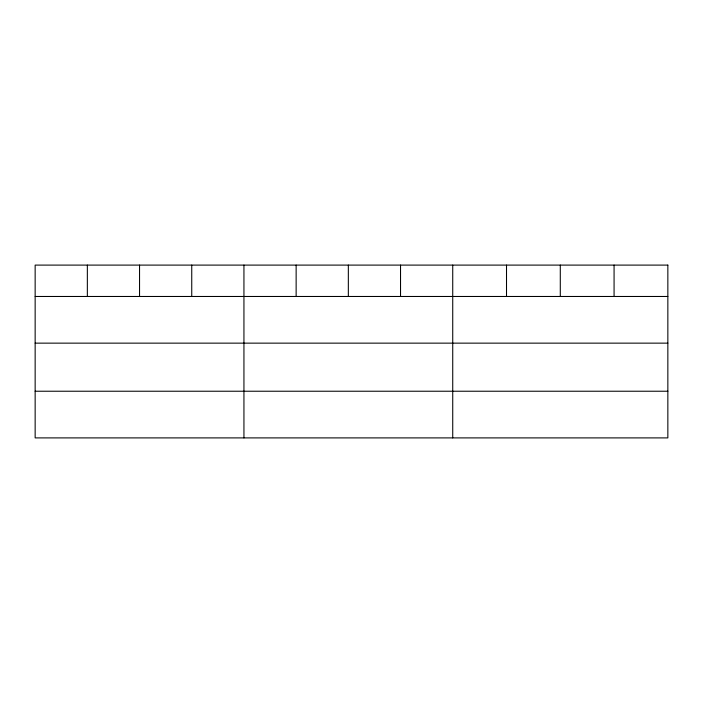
<?xml version="1.0" encoding="UTF-8"?>
<svg xmlns="http://www.w3.org/2000/svg" width="703" height="703" viewBox="0 0 703 703"><rect width="100%" height="100%" fill="white"/><g stroke="black" fill="none" stroke-linecap="round" stroke-linejoin="round"><path stroke-width="1.05" d="M35.15 296.473L667.85 296.473M35.15 343.143L667.85 343.143M35.15 391.228L667.85 391.228M614.071 265.101L614.071 296.473M560.291 265.101L560.291 296.473M506.512 265.101L506.512 296.473M452.732 265.101L452.732 437.899M400.534 265.101L400.534 296.473M348.337 265.101L348.337 296.473M296.139 265.101L296.139 296.473M243.941 265.101L243.941 437.899M191.743 265.101L191.743 296.473M139.546 265.101L139.546 296.473M87.348 265.101L87.348 296.473M667.85 265.101L35.15 265.101L35.15 437.899L667.85 437.899L667.85 265.101"/></g></svg>
